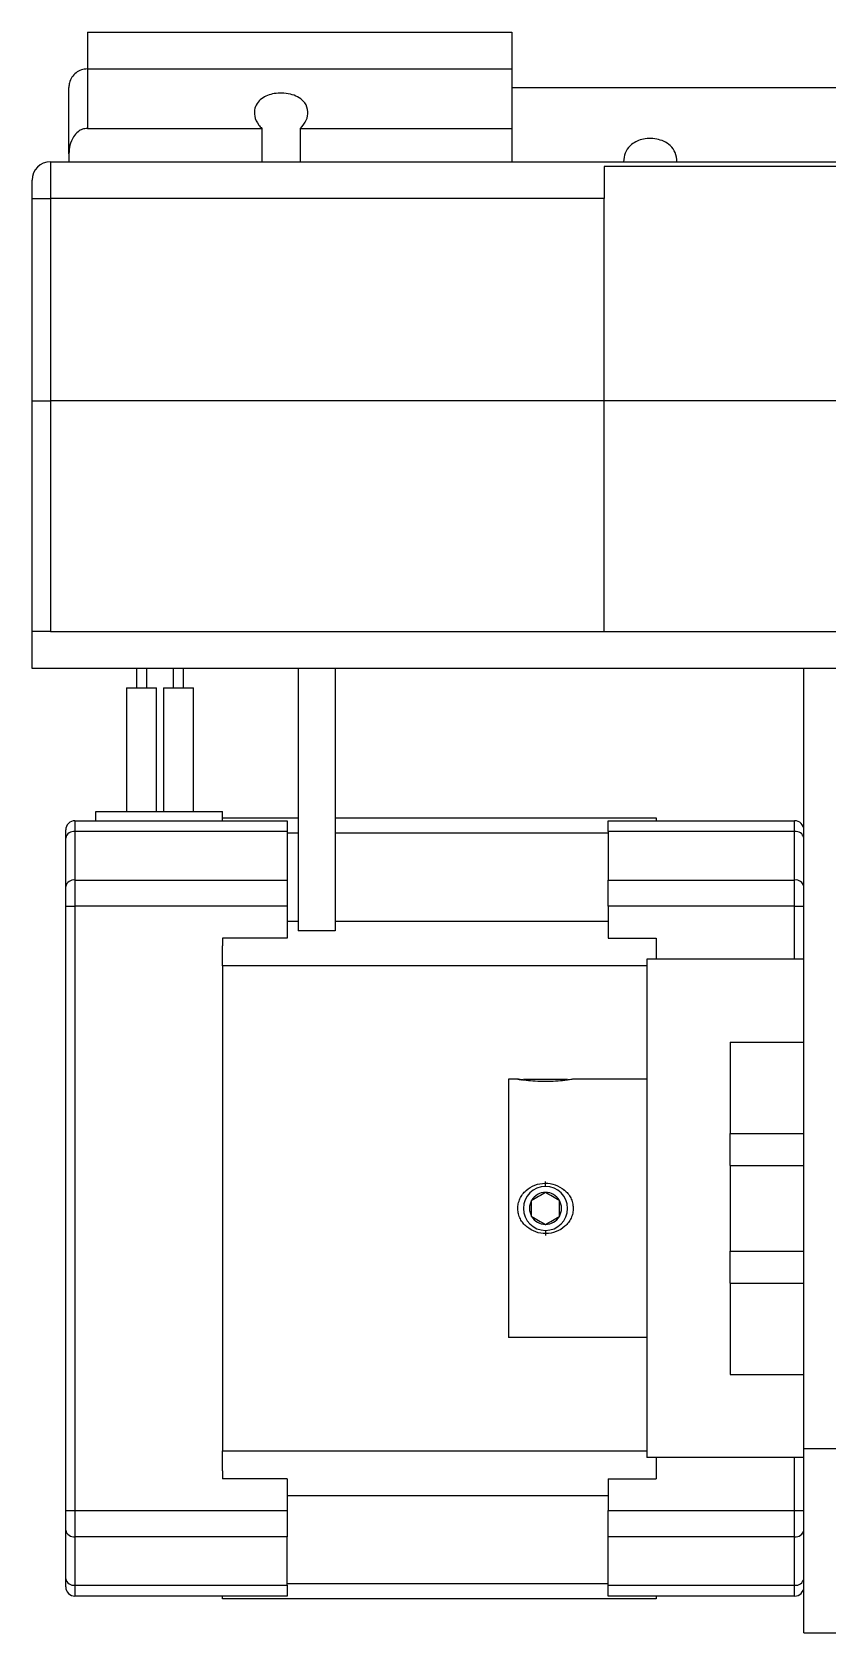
# Model space of a CAD drawing. Header units: millimetres. Extents: x -358 to 836, y 5 to 1249.
# Drawn here: x -230.5 to -187.4, y 414.3 to 501 of the extents above; entities that cross this region are included whole.
import ezdxf

# ---------------------------------------------------------------- set-up
doc = ezdxf.new("R2010")
doc.units = ezdxf.units.MM

msp = doc.modelspace()

# ---------------------------------------------------------------- linework, layer by layer
at = {"color": 7, "linetype": 'Continuous', "lineweight": 25}
for p, q in [((-227.507, 501.042), (-227.507, 499.042)), ((-227.507, 501.042), (-204.507, 501.042)), ((-204.507, 501.042), (-204.507, 499.042)), ((-227.507, 499.042), (-227.507, 495.824)), ((-227.507, 499.042), (-204.507, 499.042)), ((-204.507, 499.042), (-204.507, 495.824)), ((-228.507, 494.437), (-228.507, 498.042)), ((-204.507, 498.039), (-155.507, 498.039)), ((-227.507, 495.824), (-218.057, 495.824)), ((-218.057, 495.824), (-218.057, 494.019)), ((-215.957, 494.019), (-215.957, 495.824)), ((-215.957, 495.824), (-204.507, 495.824)), ((-204.507, 495.824), (-204.507, 494.019)), ((-228.507, 494.437), (-228.507, 494.019)), ((-229.507, 494.019), (-229.507, 492.019)), ((-229.507, 494.019), (-130.507, 494.019)), ((-160.507, 493.751), (-199.507, 493.751)), ((-199.507, 493.751), (-199.507, 492.019)), ((-230.507, 492.019), (-230.507, 493.019)), ((-230.507, 492.019), (-229.507, 492.019)), ((-230.507, 481.067), (-230.507, 492.019)), ((-229.507, 492.019), (-229.507, 481.067)), ((-199.507, 492.019), (-229.507, 492.019)), ((-199.507, 481.067), (-199.507, 492.019)), ((-230.507, 481.067), (-229.507, 481.067)), ((-230.507, 468.567), (-230.507, 481.067)), ((-199.507, 481.067), (-229.507, 481.067)), ((-229.507, 481.067), (-229.507, 468.567)), ((-160.507, 481.067), (-199.507, 481.067)), ((-199.507, 468.567), (-199.507, 481.067)), ((-230.507, 466.567), (-230.507, 468.567)), ((-229.507, 468.567), (-230.507, 468.567)), ((-229.507, 468.567), (-199.507, 468.567)), ((-199.507, 468.567), (-160.507, 468.567)), ((-129.507, 466.567), (-230.507, 466.567)), ((-224.85, 466.567), (-224.85, 465.52)), ((-224.291, 465.52), (-224.291, 466.567)), ((-222.85, 466.567), (-222.85, 465.52)), ((-222.291, 465.52), (-222.291, 466.567)), ((-216.078, 466.567), (-216.078, 452.353)), ((-214.078, 466.567), (-214.078, 452.353)), ((-188.681, 424.32), (-188.681, 466.567)), ((-225.378, 465.52), (-225.378, 458.82)), ((-225.378, 465.52), (-224.571, 465.52)), ((-224.571, 465.52), (-223.763, 465.52)), ((-223.763, 458.82), (-223.763, 465.52)), ((-223.378, 465.52), (-223.378, 458.82)), ((-223.378, 465.52), (-222.571, 465.52)), ((-222.571, 465.52), (-221.763, 465.52)), ((-221.763, 458.82), (-221.763, 465.52)), ((-227.052, 458.32), (-227.052, 458.82)), ((-227.052, 458.82), (-220.181, 458.82)), ((-220.181, 458.47), (-220.181, 458.82)), ((-228.181, 458.32), (-228.181, 457.735)), ((-228.181, 458.32), (-216.681, 458.32)), ((-220.181, 458.47), (-216.078, 458.47)), ((-220.181, 458.32), (-220.181, 458.47)), ((-216.681, 458.32), (-216.681, 457.735)), ((-214.078, 458.47), (-196.681, 458.47)), ((-199.281, 458.32), (-189.181, 458.32)), ((-199.281, 457.735), (-199.281, 458.32)), ((-196.681, 458.47), (-196.681, 458.32)), ((-189.181, 457.735), (-189.181, 458.32)), ((-228.681, 457.381), (-228.681, 457.82)), ((-228.681, 454.753), (-228.681, 457.381)), ((-228.181, 457.735), (-228.181, 455.106)), ((-216.681, 457.735), (-228.181, 457.735)), ((-216.681, 457.735), (-216.681, 455.106)), ((-189.181, 457.735), (-199.281, 457.735)), ((-199.281, 457.735), (-199.281, 455.106)), ((-189.181, 455.106), (-189.181, 457.735)), ((-228.681, 453.692), (-228.681, 454.753)), ((-228.181, 455.106), (-228.181, 453.692)), ((-228.181, 455.106), (-216.681, 455.106)), ((-216.681, 455.106), (-216.681, 453.692)), ((-199.281, 455.106), (-189.181, 455.106)), ((-199.281, 453.692), (-199.281, 455.106)), ((-189.181, 453.692), (-189.181, 455.106)), ((-228.681, 420.949), (-228.681, 453.692)), ((-228.681, 453.692), (-228.181, 453.692)), ((-228.181, 453.692), (-228.181, 420.949)), ((-216.681, 453.692), (-228.181, 453.692)), ((-216.681, 453.692), (-216.681, 451.961)), ((-189.181, 453.692), (-199.281, 453.692)), ((-199.281, 453.692), (-199.281, 451.961)), ((-189.181, 453.692), (-188.681, 453.692)), ((-220.181, 451.961), (-220.181, 451.537)), ((-216.681, 451.961), (-220.181, 451.961)), ((-214.078, 452.353), (-216.078, 452.353)), ((-199.281, 451.961), (-196.681, 451.961)), ((-196.681, 451.961), (-196.681, 451.537)), ((-220.181, 450.452), (-220.181, 451.537)), ((-196.681, 451.537), (-196.681, 450.82)), ((-220.181, 450.452), (-220.181, 424.189)), ((-197.181, 450.82), (-197.181, 423.82)), ((-188.681, 450.82), (-197.181, 450.82)), ((-192.681, 446.32), (-192.681, 441.377)), ((-192.681, 446.32), (-188.681, 446.32)), ((-204.681, 444.32), (-204.681, 430.32)), ((-204.181, 444.32), (-204.681, 444.32)), ((-203.874, 444.32), (-201.487, 444.32)), ((-197.181, 444.32), (-201.181, 444.32)), ((-192.681, 439.646), (-192.681, 441.377)), ((-192.681, 441.377), (-188.681, 441.377)), ((-192.681, 439.646), (-192.681, 434.994)), ((-192.681, 439.646), (-188.681, 439.646)), ((-192.681, 433.264), (-192.681, 434.994)), ((-192.681, 434.994), (-188.681, 434.994)), ((-192.681, 433.264), (-192.681, 428.32)), ((-192.681, 433.264), (-188.681, 433.264)), ((-197.181, 430.32), (-204.681, 430.32)), ((-192.681, 428.32), (-188.681, 428.32)), ((-220.181, 423.104), (-220.181, 424.189)), ((-188.681, 424.32), (-186.681, 424.32)), ((-188.681, 414.32), (-188.681, 424.32)), ((-188.681, 423.82), (-197.181, 423.82)), ((-196.681, 423.82), (-196.681, 423.104)), ((-220.181, 423.104), (-220.181, 422.679)), ((-216.681, 422.679), (-220.181, 422.679)), ((-216.681, 422.679), (-216.681, 420.949)), ((-199.281, 422.679), (-199.281, 420.949)), ((-199.281, 422.679), (-196.681, 422.679)), ((-196.681, 423.104), (-196.681, 422.679)), ((-228.681, 420.949), (-228.181, 420.949)), ((-228.681, 419.888), (-228.681, 420.949)), ((-228.181, 420.949), (-216.681, 420.949)), ((-228.181, 420.949), (-228.181, 419.535)), ((-216.681, 420.949), (-216.681, 419.535)), ((-199.281, 420.949), (-189.181, 420.949)), ((-199.281, 419.535), (-199.281, 420.949)), ((-189.181, 420.949), (-188.681, 420.949)), ((-189.181, 419.535), (-189.181, 420.949)), ((-228.681, 417.26), (-228.681, 419.888)), ((-216.681, 419.535), (-228.181, 419.535)), ((-228.181, 419.535), (-228.181, 416.906)), ((-216.681, 416.906), (-216.681, 419.535)), ((-189.181, 419.535), (-199.281, 419.535)), ((-199.281, 416.906), (-199.281, 419.535)), ((-189.181, 416.906), (-189.181, 419.535)), ((-228.681, 416.82), (-228.681, 417.26)), ((-228.181, 416.906), (-216.681, 416.906)), ((-228.181, 416.906), (-228.181, 416.32)), ((-216.681, 416.32), (-228.181, 416.32)), ((-220.181, 416.17), (-220.181, 416.32)), ((-216.681, 416.906), (-216.681, 416.32)), ((-199.281, 416.906), (-189.181, 416.906)), ((-199.281, 416.32), (-199.281, 416.906)), ((-189.181, 416.32), (-199.281, 416.32)), ((-196.681, 416.32), (-196.681, 416.17)), ((-189.181, 416.32), (-189.181, 416.906)), ((-196.681, 416.17), (-220.181, 416.17)), ((-188.681, 414.32), (-186.681, 414.32))]:
    msp.add_line(p, q, dxfattribs=at)
at = {"color": 8, "linetype": 'Continuous', "lineweight": 25}
for p, q in [((-216.078, 457.646), (-216.681, 457.646)), ((-199.281, 457.646), (-214.078, 457.646)), ((-189.181, 450.82), (-189.181, 453.692)), ((-216.681, 452.884), (-216.078, 452.884)), ((-214.078, 452.884), (-199.281, 452.884)), ((-197.181, 450.452), (-220.181, 450.452)), ((-202.681, 438.514), (-202.681, 438.781)), ((-201.692, 438.295), (-201.664, 438.323)), ((-203.669, 436.346), (-203.698, 436.318)), ((-202.681, 436.127), (-202.681, 435.86)), ((-220.181, 424.189), (-197.181, 424.189)), ((-189.181, 420.949), (-189.181, 423.82)), ((-199.281, 421.757), (-216.681, 421.757)), ((-216.681, 416.994), (-199.281, 416.994))]:
    msp.add_line(p, q, dxfattribs=at)
at = {"color": 7, "linetype": 'Continuous', "lineweight": 25}
for centre, radius, start, end in [((-229.507, 493.019), 1, 90, 180), ((-228.181, 457.82), 0.5, 90, 180), ((-189.181, 457.82), 0.5, 0, 90), ((-228.243, 457.293), 0.446, 81.95057, 168.57863), ((-189.118, 457.293), 0.446, 11.4218, 98.04929), ((-228.243, 454.664), 0.446, 81.95057, 168.57863), ((-189.118, 454.664), 0.446, 11.4218, 98.04929), ((-202.681, 437.32), 1.194, 90, 270), ((-202.681, 437.32), 0.866, 90, 150), ((-202.681, 437.32), 1.194, 270, 90), ((-202.681, 437.32), 0.866, 30, 90), ((-202.681, 437.32), 0.866, 150, 210), ((-202.681, 437.32), 0.866, 330, 30), ((-202.681, 437.32), 0.866, 210, 270), ((-202.681, 437.32), 0.866, 270, 330), ((-228.243, 419.977), 0.446, 191.4212, 278.04974), ((-189.118, 419.977), 0.446, 261.95041, 348.57836), ((-228.243, 417.348), 0.446, 191.4212, 278.04974), ((-189.118, 417.348), 0.446, 261.95041, 348.57836), ((-228.181, 416.82), 0.5, 180, 270), ((-189.181, 416.82), 0.5, 270, 0)]:
    msp.add_arc(centre, radius, start, end, dxfattribs=at)
for points, knots in [([(-227.507, 499.042), (-227.617, 499.032), (-227.838, 499.01), (-228.132, 498.845), (-228.359, 498.6), (-228.482, 498.32), (-228.506, 498.127), (-228.507, 498.045), (-228.507, 498.042)], [0, 0, 0, 0, 0.207725, 0.415369, 0.625324, 0.840416, 0.99405, 1, 1, 1, 1]), ([(-215.957, 495.824), (-215.837, 495.969), (-215.601, 496.257), (-215.52, 496.746), (-215.658, 497.17), (-215.987, 497.479), (-216.386, 497.663), (-216.834, 497.747), (-217.28, 497.734), (-217.675, 497.643), (-218.017, 497.479), (-218.29, 497.235), (-218.461, 496.897), (-218.468, 496.468), (-218.305, 496.088), (-218.111, 495.881), (-218.057, 495.824)], [0, 0, 0, 0, 0.093414, 0.18532, 0.287482, 0.359286, 0.419779, 0.480552, 0.534459, 0.586127, 0.640713, 0.702454, 0.775249, 0.862008, 0.96145, 1, 1, 1, 1]), ([(-227.507, 495.824), (-227.598, 495.814), (-227.78, 495.794), (-228.046, 495.631), (-228.298, 495.341), (-228.474, 494.919), (-228.496, 494.594), (-228.507, 494.437)], [0, 0, 0, 0, 0.1445907, 0.2886106, 0.4843912, 0.749566, 1, 1, 1, 1]), ([(-195.557, 494.019), (-195.575, 494.187), (-195.609, 494.502), (-195.88, 494.879), (-196.241, 495.125), (-196.648, 495.258), (-197.069, 495.291), (-197.468, 495.232), (-197.821, 495.096), (-198.155, 494.855), (-198.408, 494.49), (-198.44, 494.179), (-198.457, 494.019)], [0, 0, 0, 0, 0.137754, 0.258141, 0.353313, 0.433227, 0.51344, 0.586697, 0.661024, 0.744413, 0.869198, 1, 1, 1, 1]), ([(-201.181, 444.32), (-201.187, 444.319), (-201.199, 444.317), (-201.298, 444.3), (-201.446, 444.277), (-201.705, 444.241), (-202.119, 444.199), (-202.683, 444.179), (-203.246, 444.199), (-203.658, 444.242), (-203.916, 444.277), (-204.064, 444.3), (-204.162, 444.317), (-204.174, 444.319), (-204.181, 444.32)], [0, 0, 0, 0, 0.062738, 0.125314, 0.188115, 0.25092, 0.375751, 0.500507, 0.625192, 0.749762, 0.812321, 0.874803, 0.937567, 1, 1, 1, 1]), ([(-204.181, 444.32), (-204.168, 444.318), (-204.144, 444.313), (-203.994, 444.29), (-203.921, 444.278)], [0, 0, 0, 0, 0.512878, 1, 1, 1, 1]), ([(-203.698, 436.318), (-203.766, 436.382), (-203.902, 436.51), (-204.053, 436.749), (-204.153, 437.014), (-204.191, 437.295), (-204.164, 437.578), (-204.075, 437.847), (-203.93, 438.09), (-203.677, 438.367), (-203.266, 438.613), (-202.707, 438.716), (-202.134, 438.636), (-201.82, 438.427), (-201.664, 438.323)], [0, 0, 0, 0, 0.062469, 0.12491, 0.18761, 0.249963, 0.312695, 0.375461, 0.43819, 0.500831, 0.625624, 0.750386, 0.875086, 1, 1, 1, 1]), ([(-201.664, 438.323), (-201.595, 438.258), (-201.459, 438.13), (-201.308, 437.89), (-201.208, 437.626), (-201.17, 437.344), (-201.197, 437.062), (-201.287, 436.792), (-201.432, 436.549), (-201.686, 436.273), (-202.097, 436.027), (-202.656, 435.925), (-203.229, 436.005), (-203.541, 436.214), (-203.698, 436.318)], [0, 0, 0, 0, 0.062678, 0.125449, 0.187747, 0.250417, 0.313119, 0.375664, 0.438453, 0.501244, 0.626064, 0.750795, 0.875451, 1, 1, 1, 1]), ([(-202.681, 438.186), (-202.805, 438.114), (-203.055, 437.97), (-203.305, 437.826), (-203.431, 437.753)], [0, 0, 0, 0, 0.49898, 1, 1, 1, 1]), ([(-201.931, 437.753), (-202.055, 437.825), (-202.305, 437.97), (-202.555, 438.114), (-202.681, 438.186)], [0, 0, 0, 0, 0.498981, 1, 1, 1, 1]), ([(-203.431, 436.887), (-203.431, 437.032), (-203.431, 437.32), (-203.431, 437.609), (-203.431, 437.753)], [0, 0, 0, 0, 0.500115, 1, 1, 1, 1]), ([(-201.931, 436.887), (-201.931, 437.032), (-201.931, 437.32), (-201.931, 437.609), (-201.931, 437.753)], [0, 0, 0, 0, 0.500115, 1, 1, 1, 1]), ([(-203.431, 436.887), (-203.306, 436.815), (-203.056, 436.671), (-202.806, 436.527), (-202.681, 436.454)], [0, 0, 0, 0, 0.49898, 1, 1, 1, 1]), ([(-202.681, 436.454), (-202.556, 436.526), (-202.306, 436.671), (-202.056, 436.815), (-201.931, 436.887)], [0, 0, 0, 0, 0.498981, 1, 1, 1, 1])]:
    msp.add_open_spline(points, degree=3, knots=knots, dxfattribs=at)

doc.saveas('drawing.dxf')
